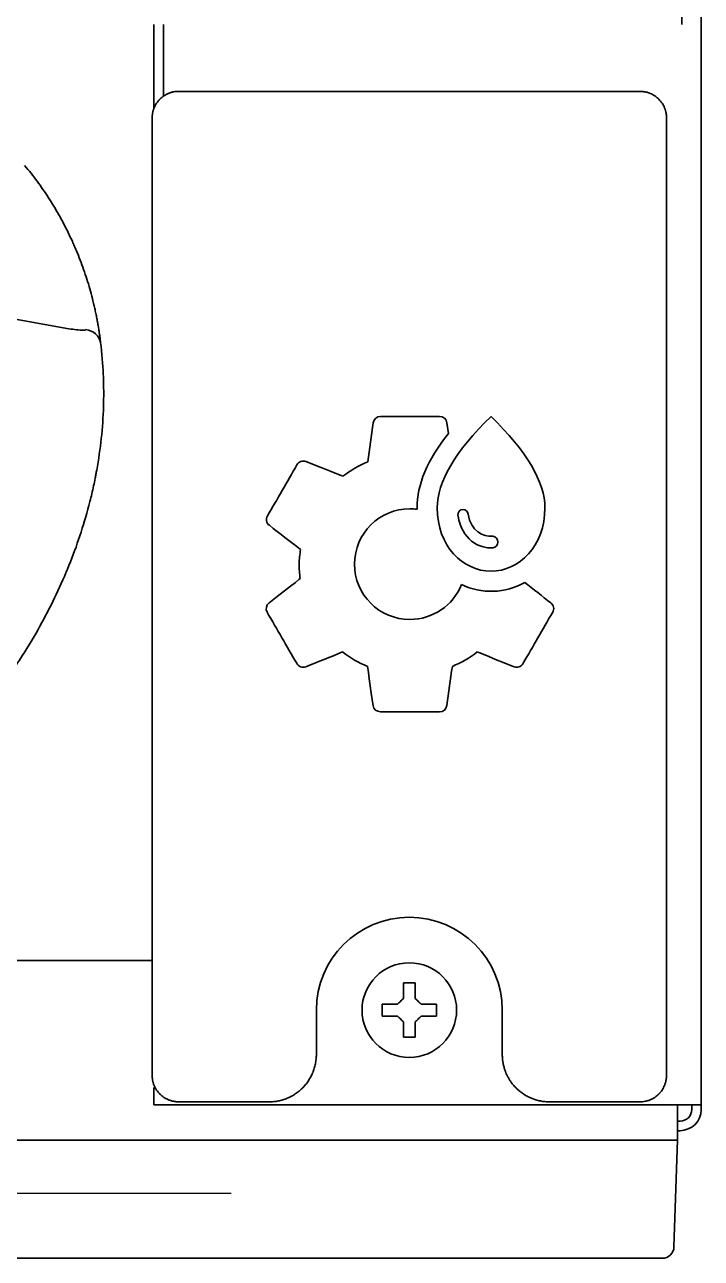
# Model space of a CAD drawing. Header units: inches. Extents: x 90 to 4162, y -443 to 3471.
# Drawn here: x 783.1 to 840.4, y 1242 to 1346.4 of the extents above; entities that cross this region are included whole.
import ezdxf

# ---------------------------------------------------------------- set-up
doc = ezdxf.new("R2010")
doc.units = ezdxf.units.IN
doc.layers.add('1', color=7, linetype='Continuous', true_color=0xffffff)
doc.layers.add('ORTHO$15', color=7, linetype='Continuous', true_color=0xffffff)

msp = doc.modelspace()

# ---------------------------------------------------------------- linework, layer by layer
at = {"color": 6}
msp.add_line((700.59, 1247.46), (800.59, 1247.46), dxfattribs=at)
at = {"layer": '1', "color": 7, "linetype": 'Continuous', "lineweight": 35}
for p, q in [((840.37, 2249.66), (840.37, 1254.96)), ((794.07, 1346.36), (794.07, 1339.29)), ((794.87, 1346.36), (794.87, 1340.31)), ((796.16, 1340.71), (835.18, 1340.71)), ((793.91, 1257.45), (793.91, 1338.46)), ((837.43, 1338.46), (837.43, 1257.45)), ((682.27, 1267.16), (793.84, 1267.16)), ((815.17, 1265.26), (815.67, 1265.26)), ((815.67, 1265.26), (816.17, 1265.26)), ((807.81, 1262.96), (807.81, 1259.2)), ((823.53, 1259.2), (823.53, 1262.96)), ((815.67, 1260.66), (815.17, 1260.66)), ((816.17, 1260.66), (815.67, 1260.66)), ((794.07, 1254.96), (794.07, 1256.4)), ((794.87, 1254.96), (794.07, 1254.96)), ((795.87, 1254.96), (794.87, 1254.96)), ((838.57, 1254.96), (795.87, 1254.96)), ((835.42, 1254.96), (796.07, 1254.96)), ((803.81, 1255.2), (796.16, 1255.2)), ((835.18, 1255.2), (827.53, 1255.2)), ((838.37, 1253.76), (838.37, 1254.96)), ((840.37, 1254.96), (838.57, 1254.96)), ((839.57, 1254.56), (839.57, 1254.96)), ((840.37, 1254.56), (840.37, 1254.96)), ((838.37, 1251.96), (838.37, 1253.76)), ((838.57, 1253.56), (838.37, 1253.56)), ((838.37, 1251.96), (92.37, 1251.96)), ((838.37, 1251.96), (838.06, 1242.92)), ((838.37, 1252.76), (838.57, 1252.76)), ((834.37, 1241.96), (775.69, 1241.96)), ((837.06, 1241.96), (834.37, 1241.96))]:
    msp.add_line(p, q, dxfattribs=at)
msp.add_circle((815.67, 1262.96), 4, dxfattribs=at)
for centre, radius, start, end in [((815.67, 1262.96), 7.86, 0, 180), ((838.57, 1254.56), 1, 270, 0), ((838.57, 1254.56), 1.8, 270, 0), ((837.06, 1242.96), 1, 270, 358)]:
    msp.add_arc(centre, radius, start, end, dxfattribs=at)
msp.add_ellipse((796.07, 1254.98), major_axis=(1.2, 0), ratio=0.017465, start_param=4.691555, end_param=4.712376, dxfattribs=at)
for points, degree in [([(838.73, 1346.36), (838.73, 1347.16)], 1), ([(812.62, 1312.67), (812.46, 1311.57), (812.3, 1310.47), (812.15, 1309.36)], 3), ([(813.23, 1313.21), (812.92, 1313.21), (812.66, 1312.98), (812.62, 1312.67)], 3), ([(818.23, 1313.21), (816.56, 1313.21), (814.89, 1313.21), (813.23, 1313.21)], 3), ([(822.58, 1313.21), (819.55, 1310.23), (818.03, 1307.66), (818.03, 1305.48)], 3), ([(818.85, 1312.67), (818.81, 1312.98), (818.54, 1313.21), (818.23, 1313.21)], 3), ([(818.98, 1311.77), (818.98, 1311.77), (818.85, 1312.67), (818.85, 1312.67)], 3), ([(806.93, 1309.39), (806.63, 1309.5), (806.31, 1309.38), (806.16, 1309.1)], 3), ([(810.04, 1308.14), (810.03, 1308.14), (806.93, 1309.39), (806.93, 1309.39)], 3), ([(812.15, 1309.36), (811.39, 1309.05), (810.69, 1308.64), (810.04, 1308.14)], 3), ([(806.16, 1309.1), (805.33, 1307.66), (804.5, 1306.22), (803.67, 1304.78)], 3), ([(820.21, 1305.34), (820.43, 1305.33), (820.62, 1305.16), (820.64, 1304.94)], 3), ([(803.67, 1304.78), (803.51, 1304.52), (803.57, 1304.17), (803.83, 1303.99)], 3), ([(803.83, 1303.99), (804.71, 1303.3), (805.59, 1302.62), (806.47, 1301.93)], 3), ([(819.79, 1304.78), (819.79, 1304.79), (819.79, 1304.81), (819.78, 1304.82)], 3), ([(822.75, 1302.08), (821.53, 1302), (820.12, 1302.8), (819.79, 1304.78)], 3), ([(820.64, 1304.94), (820.87, 1303.48), (821.94, 1302.99), (822.71, 1303.06)], 3), ([(822.71, 1303.06), (822.72, 1303.06), (822.72, 1303.06), (822.73, 1303.06)], 3), ([(822.73, 1303.06), (822.98, 1303.04), (823.17, 1302.82), (823.16, 1302.57)], 3), ([(806.47, 1301.93), (806.4, 1301.53), (806.36, 1301.12), (806.35, 1300.71)], 3), ([(823.16, 1302.57), (823.17, 1302.32), (822.99, 1302.11), (822.75, 1302.08)], 3), ([(806.35, 1300.71), (806.35, 1300.3), (806.38, 1299.89), (806.44, 1299.48)], 3), ([(806.44, 1299.48), (806.44, 1299.48), (803.81, 1297.43), (803.8, 1297.42)], 3), ([(825.43, 1299.16), (823.78, 1298.22), (821.78, 1298.15), (820.08, 1298.97)], 3), ([(827.64, 1297.42), (826.9, 1298), (826.17, 1298.58), (825.43, 1299.16)], 3), ([(803.8, 1297.42), (803.57, 1297.23), (803.5, 1296.9), (803.64, 1296.63)], 3), ([(827.8, 1296.63), (827.96, 1296.9), (827.89, 1297.24), (827.64, 1297.42)], 3), ([(803.64, 1296.63), (804.48, 1295.19), (805.31, 1293.75), (806.14, 1292.31)], 3), ([(825.3, 1292.31), (826.13, 1293.75), (826.96, 1295.19), (827.8, 1296.63)], 3), ([(806.91, 1292.02), (807.95, 1292.44), (808.99, 1292.85), (810.02, 1293.27)], 3), ([(810.02, 1293.27), (810.67, 1292.77), (811.38, 1292.36), (812.13, 1292.05)], 3), ([(819.31, 1292.05), (820.06, 1292.36), (820.77, 1292.77), (821.42, 1293.27)], 3), ([(821.42, 1293.27), (821.42, 1293.27), (824.52, 1292.02), (824.53, 1292.02)], 3), ([(806.14, 1292.31), (806.3, 1292.04), (806.62, 1291.92), (806.91, 1292.02)], 3), ([(812.13, 1292.05), (812.13, 1292.04), (812.6, 1288.75), (812.6, 1288.74)], 3), ([(818.84, 1288.74), (819, 1289.84), (819.15, 1290.95), (819.31, 1292.05)], 3), ([(824.53, 1292.02), (824.82, 1291.91), (825.15, 1292.03), (825.3, 1292.31)], 3), ([(812.6, 1288.74), (812.65, 1288.43), (812.92, 1288.21), (813.23, 1288.21)], 3), ([(818.23, 1288.21), (818.54, 1288.2), (818.8, 1288.43), (818.84, 1288.74)], 3), ([(813.23, 1288.21), (814.89, 1288.21), (816.56, 1288.21), (818.23, 1288.21)], 3), ([(813.37, 1262.46), (813.37, 1262.62), (813.37, 1262.96), (813.37, 1263.29), (813.37, 1263.46)], 3), ([(814.67, 1263.46), (814.71, 1263.5), (814.79, 1263.58), (814.92, 1263.7), (815.05, 1263.83), (815.13, 1263.92), (815.17, 1263.96)], 3), ([(816.17, 1263.96), (816.21, 1263.91), (816.3, 1263.83), (816.42, 1263.7), (816.55, 1263.58), (816.63, 1263.5), (816.67, 1263.46)], 3), ([(817.97, 1263.46), (817.97, 1263.29), (817.97, 1262.96), (817.97, 1262.62), (817.97, 1262.46)], 3), ([(815.17, 1261.96), (815.13, 1262), (815.05, 1262.08), (814.92, 1262.21), (814.79, 1262.34), (814.71, 1262.42), (814.67, 1262.46)], 3), ([(816.67, 1262.46), (816.63, 1262.42), (816.55, 1262.33), (816.42, 1262.21), (816.3, 1262.08), (816.21, 1262), (816.17, 1261.96)], 3)]:
    msp.add_open_spline(points, degree=degree, dxfattribs=at)
for points, knots in [([(793.91, 1338.46), (793.91, 1338.5), (793.91, 1338.54), (793.92, 1338.61), (793.92, 1338.65), (793.93, 1338.72), (793.93, 1338.76), (793.94, 1338.83), (793.95, 1338.87), (793.96, 1338.92), (793.96, 1338.94), (793.97, 1338.98), (793.98, 1338.99), (793.99, 1339.05), (794, 1339.08), (794.02, 1339.15), (794.03, 1339.19), (794.05, 1339.24), (794.06, 1339.26), (794.07, 1339.29), (794.08, 1339.31), (794.11, 1339.4), (794.15, 1339.46), (794.21, 1339.59), (794.25, 1339.65), (794.33, 1339.77), (794.38, 1339.83), (794.45, 1339.92), (794.47, 1339.95), (794.51, 1339.99), (794.52, 1340), (794.55, 1340.03), (794.56, 1340.04), (794.63, 1340.11), (794.68, 1340.16), (794.79, 1340.25), (794.85, 1340.29), (794.97, 1340.37), (795.04, 1340.41), (795.13, 1340.46), (795.17, 1340.48), (795.23, 1340.51), (795.27, 1340.53), (795.34, 1340.56), (795.37, 1340.57), (795.42, 1340.59), (795.44, 1340.59), (795.47, 1340.61), (795.49, 1340.61), (795.53, 1340.62), (795.55, 1340.63), (795.58, 1340.64), (795.6, 1340.64), (795.65, 1340.66), (795.69, 1340.66), (795.8, 1340.69), (795.87, 1340.7), (796.02, 1340.71), (796.09, 1340.71), (796.16, 1340.71)], [0, 0, 0, 0, 0.03125, 0.03125, 0.0625, 0.0625, 0.09375, 0.09375, 0.125, 0.125, 0.140625, 0.140625, 0.15625, 0.15625, 0.1875, 0.1875, 0.21875, 0.21875, 0.234375, 0.234375, 0.25, 0.25, 0.3125, 0.3125, 0.375, 0.375, 0.4375, 0.4375, 0.46875, 0.46875, 0.484375, 0.484375, 0.5, 0.5, 0.5625, 0.5625, 0.625, 0.625, 0.6875, 0.6875, 0.71875, 0.71875, 0.75, 0.75, 0.78125, 0.78125, 0.796875, 0.796875, 0.8125, 0.8125, 0.828125, 0.828125, 0.84375, 0.84375, 0.875, 0.875, 0.9375, 0.9375, 1, 1, 1, 1]), ([(835.18, 1340.71), (835.22, 1340.71), (835.25, 1340.71), (835.33, 1340.71), (835.36, 1340.71), (835.44, 1340.7), (835.47, 1340.69), (835.55, 1340.68), (835.58, 1340.68), (835.64, 1340.67), (835.66, 1340.66), (835.69, 1340.65), (835.71, 1340.65), (835.76, 1340.64), (835.8, 1340.63), (835.87, 1340.61), (835.9, 1340.59), (835.97, 1340.57), (836.01, 1340.56), (836.11, 1340.51), (836.18, 1340.48), (836.31, 1340.41), (836.37, 1340.38), (836.49, 1340.29), (836.55, 1340.25), (836.63, 1340.18), (836.66, 1340.16), (836.7, 1340.12), (836.72, 1340.11), (836.74, 1340.08), (836.76, 1340.07), (836.82, 1340), (836.87, 1339.95), (836.96, 1339.83), (837.01, 1339.78), (837.09, 1339.65), (837.13, 1339.59), (837.18, 1339.49), (837.2, 1339.46), (837.23, 1339.39), (837.24, 1339.36), (837.27, 1339.29), (837.28, 1339.26), (837.3, 1339.21), (837.31, 1339.19), (837.32, 1339.15), (837.33, 1339.14), (837.34, 1339.1), (837.34, 1339.08), (837.35, 1339.05), (837.36, 1339.03), (837.37, 1338.97), (837.38, 1338.94), (837.4, 1338.83), (837.41, 1338.76), (837.42, 1338.61), (837.43, 1338.54), (837.43, 1338.46)], [0, 0, 0, 0, 0.03125, 0.03125, 0.0625, 0.0625, 0.09375, 0.09375, 0.125, 0.125, 0.140625, 0.140625, 0.15625, 0.15625, 0.1875, 0.1875, 0.21875, 0.21875, 0.25, 0.25, 0.3125, 0.3125, 0.375, 0.375, 0.4375, 0.4375, 0.46875, 0.46875, 0.484375, 0.484375, 0.5, 0.5, 0.5625, 0.5625, 0.625, 0.625, 0.6875, 0.6875, 0.71875, 0.71875, 0.75, 0.75, 0.78125, 0.78125, 0.796875, 0.796875, 0.8125, 0.8125, 0.828125, 0.828125, 0.84375, 0.84375, 0.875, 0.875, 0.9375, 0.9375, 1, 1, 1, 1]), ([(818.03, 1305.48), (818.03, 1302.22), (820.19, 1300.11), (824.97, 1300.11), (827.14, 1302.22), (827.14, 1305.48), (827.14, 1307.65), (825.62, 1310.23), (822.58, 1313.21)], [0, 0, 0, 0, 0.333333, 0.333333, 0.666667, 0.666667, 0.666667, 1, 1, 1, 1]), ([(816.32, 1305.35), (816.32, 1305.36), (816.32, 1305.48), (816.32, 1305.48), (816.32, 1307.42), (817.2, 1309.5), (818.98, 1311.77)], [0, 0, 0, 0, 0.017888, 0.017888, 0.017888, 1, 1, 1, 1]), ([(820.08, 1298.97), (819.37, 1297.19), (817.64, 1296.02), (815.72, 1296.02), (813.13, 1296.02), (811.03, 1298.12), (811.04, 1303.3), (813.14, 1305.4), (815.92, 1305.39), (816.12, 1305.38), (816.32, 1305.35)], [0, 0, 0, 0, 0.267473, 0.267473, 0.267473, 0.619481, 0.619481, 0.971488, 0.971488, 1, 1, 1, 1]), ([(819.78, 1304.82), (819.78, 1304.82), (819.78, 1304.83), (819.76, 1305.09), (819.95, 1305.32), (820.21, 1305.34)], [0, 0, 0, 0, 0.010028, 0.010028, 1, 1, 1, 1]), ([(815.17, 1263.96), (815.17, 1264.07), (815.17, 1264.18), (815.17, 1264.41), (815.17, 1264.52), (815.17, 1264.73), (815.17, 1264.84), (815.17, 1265), (815.17, 1265.05), (815.17, 1265.15), (815.17, 1265.21), (815.17, 1265.26)], [0, 0, 0, 0, 0.25, 0.25, 0.5, 0.5, 0.75, 0.75, 0.875, 0.875, 1, 1, 1, 1]), ([(816.17, 1265.26), (816.17, 1265.05), (816.17, 1264.84), (816.17, 1264.52), (816.17, 1264.41), (816.17, 1264.19), (816.17, 1264.07), (816.17, 1263.96)], [0, 0, 0, 0, 0.5, 0.5, 0.75, 0.75, 1, 1, 1, 1]), ([(813.37, 1263.46), (813.57, 1263.46), (813.78, 1263.46), (814.11, 1263.46), (814.22, 1263.46), (814.44, 1263.46), (814.56, 1263.46), (814.67, 1263.46)], [0, 0, 0, 0, 0.5, 0.5, 0.75, 0.75, 1, 1, 1, 1]), ([(816.67, 1263.46), (816.79, 1263.46), (816.9, 1263.46), (817.12, 1263.46), (817.23, 1263.46), (817.45, 1263.46), (817.56, 1263.46), (817.71, 1263.46), (817.77, 1263.46), (817.87, 1263.46), (817.92, 1263.46), (817.97, 1263.46)], [0, 0, 0, 0, 0.25, 0.25, 0.5, 0.5, 0.75, 0.75, 0.875, 0.875, 1, 1, 1, 1]), ([(814.67, 1262.46), (814.56, 1262.46), (814.44, 1262.46), (814.22, 1262.46), (814.11, 1262.46), (813.89, 1262.46), (813.79, 1262.46), (813.63, 1262.46), (813.58, 1262.46), (813.47, 1262.46), (813.42, 1262.46), (813.37, 1262.46)], [0, 0, 0, 0, 0.25, 0.25, 0.5, 0.5, 0.75, 0.75, 0.875, 0.875, 1, 1, 1, 1]), ([(817.97, 1262.46), (817.77, 1262.46), (817.56, 1262.46), (817.23, 1262.46), (817.12, 1262.46), (816.9, 1262.46), (816.79, 1262.46), (816.67, 1262.46)], [0, 0, 0, 0, 0.5, 0.5, 0.75, 0.75, 1, 1, 1, 1]), ([(815.17, 1260.66), (815.17, 1260.86), (815.17, 1261.07), (815.17, 1261.39), (815.17, 1261.5), (815.17, 1261.73), (815.17, 1261.84), (815.17, 1261.96)], [0, 0, 0, 0, 0.5, 0.5, 0.75, 0.75, 1, 1, 1, 1]), ([(816.17, 1261.96), (816.17, 1261.84), (816.17, 1261.73), (816.17, 1261.51), (816.17, 1261.4), (816.17, 1261.18), (816.17, 1261.07), (816.17, 1260.91), (816.17, 1260.86), (816.17, 1260.76), (816.17, 1260.71), (816.17, 1260.66)], [0, 0, 0, 0, 0.25, 0.25, 0.5, 0.5, 0.75, 0.75, 0.875, 0.875, 1, 1, 1, 1]), ([(807.81, 1259.2), (807.81, 1259.07), (807.8, 1258.93), (807.78, 1258.74), (807.77, 1258.67), (807.75, 1258.54), (807.74, 1258.48), (807.72, 1258.35), (807.7, 1258.29), (807.67, 1258.16), (807.65, 1258.1), (807.6, 1257.91), (807.55, 1257.79), (807.49, 1257.63), (807.48, 1257.6), (807.45, 1257.54), (807.44, 1257.51), (807.39, 1257.42), (807.36, 1257.37), (807.27, 1257.19), (807.2, 1257.08), (807.06, 1256.86), (806.98, 1256.76), (806.86, 1256.61), (806.81, 1256.56), (806.75, 1256.49), (806.73, 1256.46), (806.68, 1256.41), (806.66, 1256.39), (806.61, 1256.34), (806.59, 1256.32), (806.54, 1256.28), (806.52, 1256.25), (806.44, 1256.19), (806.34, 1256.1), (806.24, 1256.02), (806.14, 1255.95), (806.08, 1255.91), (805.92, 1255.8), (805.81, 1255.73), (805.66, 1255.66), (805.64, 1255.64), (805.58, 1255.61), (805.55, 1255.6), (805.46, 1255.55), (805.4, 1255.53), (805.22, 1255.45), (805.1, 1255.41), (804.91, 1255.35), (804.85, 1255.34), (804.72, 1255.3), (804.66, 1255.29), (804.53, 1255.26), (804.46, 1255.25), (804.33, 1255.23), (804.27, 1255.23), (804.07, 1255.21), (803.94, 1255.2), (803.81, 1255.2)], [0, 0, 0, 0, 0.0625, 0.0625, 0.09375, 0.09375, 0.125, 0.125, 0.15625, 0.15625, 0.1875, 0.1875, 0.25, 0.25, 0.265625, 0.265625, 0.28125, 0.28125, 0.3125, 0.3125, 0.375, 0.375, 0.4375, 0.4375, 0.46875, 0.46875, 0.484375, 0.484375, 0.5, 0.5, 0.515625, 0.515625, 0.53125, 0.53125, 0.5625, 0.59375, 0.59375, 0.625, 0.625, 0.6875, 0.6875, 0.703125, 0.703125, 0.71875, 0.71875, 0.75, 0.75, 0.8125, 0.8125, 0.84375, 0.84375, 0.875, 0.875, 0.90625, 0.90625, 0.9375, 0.9375, 1, 1, 1, 1]), ([(827.53, 1255.2), (827.47, 1255.2), (827.4, 1255.2), (827.27, 1255.21), (827.21, 1255.21), (827.07, 1255.23), (827.01, 1255.23), (826.88, 1255.25), (826.82, 1255.26), (826.69, 1255.29), (826.62, 1255.3), (826.5, 1255.34), (826.43, 1255.35), (826.31, 1255.39), (826.25, 1255.41), (826.16, 1255.44), (826.12, 1255.46), (826.06, 1255.48), (826.03, 1255.49), (825.88, 1255.55), (825.76, 1255.61), (825.59, 1255.7), (825.53, 1255.73), (825.45, 1255.78), (825.42, 1255.8), (825.37, 1255.84), (825.34, 1255.85), (825.26, 1255.91), (825.21, 1255.95), (825.13, 1256), (825.1, 1256.02), (825.05, 1256.06), (825.02, 1256.08), (824.97, 1256.13), (824.95, 1256.15), (824.9, 1256.19), (824.87, 1256.21), (824.83, 1256.26), (824.8, 1256.28), (824.75, 1256.32), (824.73, 1256.35), (824.66, 1256.42), (824.62, 1256.46), (824.53, 1256.56), (824.48, 1256.61), (824.4, 1256.71), (824.36, 1256.76), (824.3, 1256.84), (824.28, 1256.87), (824.24, 1256.92), (824.23, 1256.95), (824.19, 1257), (824.17, 1257.03), (824.14, 1257.09), (824.12, 1257.12), (824.08, 1257.17), (824.07, 1257.2), (824.04, 1257.24), (824.04, 1257.26), (824.02, 1257.29), (824.01, 1257.3), (824, 1257.32), (824, 1257.33), (823.99, 1257.35), (823.99, 1257.35), (823.97, 1257.37), (823.97, 1257.39), (823.94, 1257.43), (823.93, 1257.46), (823.89, 1257.55), (823.86, 1257.61), (823.82, 1257.7), (823.81, 1257.73), (823.79, 1257.8), (823.78, 1257.83), (823.75, 1257.89), (823.74, 1257.92), (823.72, 1257.98), (823.71, 1258.01), (823.69, 1258.11), (823.67, 1258.17), (823.65, 1258.26), (823.64, 1258.29), (823.62, 1258.36), (823.62, 1258.39), (823.6, 1258.45), (823.6, 1258.48), (823.59, 1258.55), (823.58, 1258.58), (823.57, 1258.64), (823.57, 1258.68), (823.56, 1258.74), (823.56, 1258.77), (823.55, 1258.87), (823.54, 1258.94), (823.54, 1259.07), (823.53, 1259.13), (823.53, 1259.2)], [0, 0, 0, 0, 0.03125, 0.03125, 0.0625, 0.0625, 0.09375, 0.09375, 0.125, 0.125, 0.15625, 0.15625, 0.1875, 0.1875, 0.21875, 0.21875, 0.234375, 0.234375, 0.25, 0.25, 0.3125, 0.3125, 0.34375, 0.34375, 0.359375, 0.359375, 0.375, 0.375, 0.40625, 0.40625, 0.421875, 0.421875, 0.4375, 0.4375, 0.453125, 0.453125, 0.46875, 0.46875, 0.484375, 0.484375, 0.5, 0.5, 0.53125, 0.53125, 0.5625, 0.5625, 0.59375, 0.59375, 0.609375, 0.609375, 0.625, 0.625, 0.640625, 0.640625, 0.65625, 0.65625, 0.671875, 0.671875, 0.679687, 0.679687, 0.6875, 0.6875, 0.691406, 0.691406, 0.695312, 0.695312, 0.703125, 0.703125, 0.71875, 0.71875, 0.75, 0.75, 0.765625, 0.765625, 0.78125, 0.78125, 0.796875, 0.796875, 0.8125, 0.8125, 0.84375, 0.84375, 0.859375, 0.859375, 0.875, 0.875, 0.890625, 0.890625, 0.90625, 0.90625, 0.921875, 0.921875, 0.9375, 0.9375, 0.96875, 0.96875, 1, 1, 1, 1]), ([(796.16, 1255.2), (796.09, 1255.2), (796.02, 1255.2), (795.9, 1255.21), (795.87, 1255.22), (795.79, 1255.23), (795.76, 1255.24), (795.69, 1255.25), (795.65, 1255.26), (795.58, 1255.28), (795.54, 1255.29), (795.47, 1255.31), (795.44, 1255.32), (795.37, 1255.34), (795.33, 1255.36), (795.27, 1255.39), (795.23, 1255.4), (795.17, 1255.43), (795.13, 1255.45), (795.04, 1255.5), (794.97, 1255.54), (794.85, 1255.62), (794.79, 1255.66), (794.71, 1255.73), (794.68, 1255.76), (794.62, 1255.81), (794.6, 1255.83), (794.52, 1255.91), (794.47, 1255.97), (794.38, 1256.08), (794.33, 1256.14), (794.25, 1256.26), (794.21, 1256.32), (794.16, 1256.42), (794.15, 1256.45), (794.11, 1256.52), (794.1, 1256.55), (794.07, 1256.62), (794.04, 1256.69), (794.02, 1256.76), (794.01, 1256.81), (794, 1256.83), (793.99, 1256.87), (793.99, 1256.88), (793.98, 1256.92), (793.97, 1256.94), (793.96, 1256.97), (793.95, 1257.03), (793.94, 1257.08), (793.93, 1257.15), (793.93, 1257.19), (793.92, 1257.3), (793.91, 1257.37), (793.91, 1257.45)], [0, 0, 0, 0, 0.0625, 0.0625, 0.09375, 0.09375, 0.125, 0.125, 0.15625, 0.15625, 0.1875, 0.1875, 0.21875, 0.21875, 0.25, 0.25, 0.28125, 0.28125, 0.3125, 0.3125, 0.375, 0.375, 0.4375, 0.4375, 0.46875, 0.46875, 0.5, 0.5, 0.5625, 0.5625, 0.625, 0.625, 0.6875, 0.6875, 0.71875, 0.71875, 0.75, 0.75, 0.78125, 0.8125, 0.8125, 0.828125, 0.828125, 0.84375, 0.84375, 0.859375, 0.859375, 0.875, 0.90625, 0.90625, 0.9375, 0.9375, 1, 1, 1, 1]), ([(837.43, 1257.45), (837.43, 1257.41), (837.43, 1257.37), (837.42, 1257.3), (837.42, 1257.26), (837.41, 1257.19), (837.41, 1257.15), (837.4, 1257.08), (837.39, 1257.04), (837.38, 1256.99), (837.38, 1256.97), (837.37, 1256.94), (837.37, 1256.92), (837.35, 1256.87), (837.34, 1256.83), (837.32, 1256.76), (837.31, 1256.72), (837.28, 1256.66), (837.27, 1256.62), (837.23, 1256.52), (837.2, 1256.45), (837.13, 1256.32), (837.09, 1256.26), (837.01, 1256.14), (836.97, 1256.08), (836.9, 1255.99), (836.87, 1255.97), (836.83, 1255.92), (836.82, 1255.91), (836.8, 1255.88), (836.78, 1255.87), (836.72, 1255.81), (836.66, 1255.76), (836.55, 1255.66), (836.49, 1255.62), (836.37, 1255.54), (836.31, 1255.5), (836.21, 1255.45), (836.18, 1255.43), (836.11, 1255.4), (836.08, 1255.38), (836.01, 1255.36), (835.97, 1255.34), (835.92, 1255.32), (835.9, 1255.32), (835.87, 1255.31), (835.85, 1255.3), (835.81, 1255.29), (835.8, 1255.29), (835.76, 1255.28), (835.74, 1255.27), (835.69, 1255.26), (835.65, 1255.25), (835.55, 1255.23), (835.47, 1255.22), (835.33, 1255.2), (835.25, 1255.2), (835.18, 1255.2)], [0, 0, 0, 0, 0.03125, 0.03125, 0.0625, 0.0625, 0.09375, 0.09375, 0.125, 0.125, 0.140625, 0.140625, 0.15625, 0.15625, 0.1875, 0.1875, 0.21875, 0.21875, 0.25, 0.25, 0.3125, 0.3125, 0.375, 0.375, 0.4375, 0.4375, 0.46875, 0.46875, 0.484375, 0.484375, 0.5, 0.5, 0.5625, 0.5625, 0.625, 0.625, 0.6875, 0.6875, 0.71875, 0.71875, 0.75, 0.75, 0.78125, 0.78125, 0.796875, 0.796875, 0.8125, 0.8125, 0.828125, 0.828125, 0.84375, 0.84375, 0.875, 0.875, 0.9375, 0.9375, 1, 1, 1, 1])]:
    msp.add_open_spline(points, degree=3, knots=knots, dxfattribs=at)
at = {"layer": 'ORTHO$15', "color": 7, "linetype": 'Continuous', "lineweight": 35, "extrusion": (0, 1, 0)}
msp.add_line((786.88, 1320.62), (779.08, 1322), dxfattribs=at)
at = {"layer": 'ORTHO$15', "color": 7, "linetype": 'Continuous', "lineweight": 35}
msp.add_ellipse((788.06, 1319.25), major_axis=(1.49, 0.15), ratio=0.873809, start_param=0.035848, end_param=1.332032, dxfattribs=at)
for points, knots in [([(783.13, 1334.44), (783.5, 1334.01), (783.85, 1333.56), (784.52, 1332.65), (785.16, 1331.72), (786.03, 1330.28), (786.56, 1329.28), (786.93, 1328.51), (787.05, 1328.26), (787.23, 1327.87), (787.29, 1327.74), (787.4, 1327.48), (787.68, 1326.83), (787.93, 1326.16), (788.21, 1325.36), (788.3, 1325.09), (788.48, 1324.55), (788.56, 1324.28), (788.79, 1323.46), (788.93, 1322.91), (789.06, 1322.35)], [0, 0, 0, 0, 0.125, 0.125, 0.25, 0.375, 0.5, 0.5, 0.5625, 0.5625, 0.59375, 0.59375, 0.625, 0.75, 0.75, 0.8125, 0.8125, 0.875, 0.875, 1, 1, 1, 1]), ([(789.06, 1322.35), (789.08, 1322.28), (789.09, 1322.21), (789.12, 1322.06), (789.14, 1321.99), (789.18, 1321.78), (789.21, 1321.64), (789.25, 1321.43), (789.26, 1321.36), (789.28, 1321.26), (789.29, 1321.22), (789.3, 1321.16), (789.31, 1321.12), (789.34, 1320.95), (789.36, 1320.82), (789.4, 1320.57), (789.42, 1320.44), (789.44, 1320.3), (789.44, 1320.27), (789.45, 1320.21), (789.46, 1320.18), (789.47, 1320.09), (789.48, 1320.04), (789.5, 1319.88), (789.51, 1319.78), (789.53, 1319.6), (789.54, 1319.52), (789.55, 1319.45)], [0, 0, 0, 0, 0.0625, 0.0625, 0.125, 0.125, 0.25, 0.25, 0.3125, 0.3125, 0.34375, 0.34375, 0.375, 0.375, 0.5, 0.5, 0.625, 0.625, 0.65625, 0.65625, 0.6875, 0.6875, 0.75, 0.75, 0.875, 0.875, 1, 1, 1, 1]), ([(788.13, 1320.5), (787.92, 1320.5), (787.71, 1320.52), (787.3, 1320.56), (787.09, 1320.59), (786.88, 1320.62)], [0, 0, 0, 0, 0.5, 0.5, 1, 1, 1, 1]), ([(788.29, 1320.56), (788.29, 1320.55), (788.29, 1320.54), (788.29, 1320.54), (788.29, 1320.53), (788.29, 1320.53), (788.29, 1320.53), (788.28, 1320.52), (788.27, 1320.52), (788.26, 1320.51), (788.26, 1320.51), (788.24, 1320.5), (788.23, 1320.5), (788.21, 1320.5), (788.2, 1320.5), (788.17, 1320.5), (788.15, 1320.5), (788.13, 1320.5)], [0, 0, 0, 0, 0.125, 0.125, 0.1875, 0.1875, 0.25, 0.25, 0.375, 0.375, 0.5, 0.5, 0.625, 0.625, 0.75, 0.75, 1, 1, 1, 1]), ([(765.77, 1276.5), (765.93, 1276.59), (766.08, 1276.68), (767.01, 1277.24), (767.77, 1277.73), (769.27, 1278.74), (770.01, 1279.27), (771.09, 1280.09), (771.45, 1280.36), (771.89, 1280.72), (771.98, 1280.79), (772.16, 1280.93), (772.24, 1281), (772.51, 1281.22), (772.68, 1281.36), (773.55, 1282.09), (774.22, 1282.69), (775.53, 1283.92), (776.81, 1285.18), (778.02, 1286.5), (779.2, 1287.86), (779.77, 1288.55), (780.87, 1289.97), (781.4, 1290.7), (782.05, 1291.63), (782.24, 1291.91), (782.43, 1292.19), (782.55, 1292.38), (782.62, 1292.47), (782.93, 1292.95), (783.17, 1293.33), (783.88, 1294.48), (784.32, 1295.26), (785.17, 1296.84), (785.57, 1297.64), (786.32, 1299.26), (786.67, 1300.07), (787.33, 1301.73), (787.63, 1302.57), (788.18, 1304.27), (788.43, 1305.13), (788.76, 1306.44), (788.86, 1306.88), (789.01, 1307.54), (789.05, 1307.76), (789.12, 1308.1), (789.14, 1308.21), (789.18, 1308.43), (789.2, 1308.55), (789.39, 1309.55), (789.52, 1310.45), (789.71, 1312.24), (789.77, 1313.14), (789.81, 1314.49), (789.82, 1314.94), (789.81, 1315.84), (789.8, 1316.29), (789.74, 1317.64), (789.66, 1318.54), (789.55, 1319.45)], [0.1543598, 0.1543598, 0.1543598, 0.1543598, 0.1630509, 0.1630509, 0.2071009, 0.2071009, 0.2511508, 0.2511508, 0.2731758, 0.2731758, 0.278682, 0.278682, 0.2841883, 0.2841883, 0.2952008, 0.2952008, 0.3392507, 0.3392507, 0.3833007, 0.4273506, 0.4273506, 0.4714006, 0.4714006, 0.5154505, 0.5154505, 0.526463, 0.5319693, 0.5319693, 0.5374755, 0.5374755, 0.5595005, 0.5595005, 0.6035504, 0.6035504, 0.6476004, 0.6476004, 0.6916503, 0.6916503, 0.7357003, 0.7357003, 0.7797502, 0.7797502, 0.8017752, 0.8017752, 0.8127877, 0.8127877, 0.8182939, 0.8182939, 0.8238002, 0.8238002, 0.8678501, 0.8678501, 0.9119001, 0.9119001, 0.9339251, 0.9339251, 0.95595, 0.95595, 1, 1, 1, 1])]:
    msp.add_open_spline(points, degree=3, knots=knots, dxfattribs=at)

doc.saveas('drawing.dxf')
